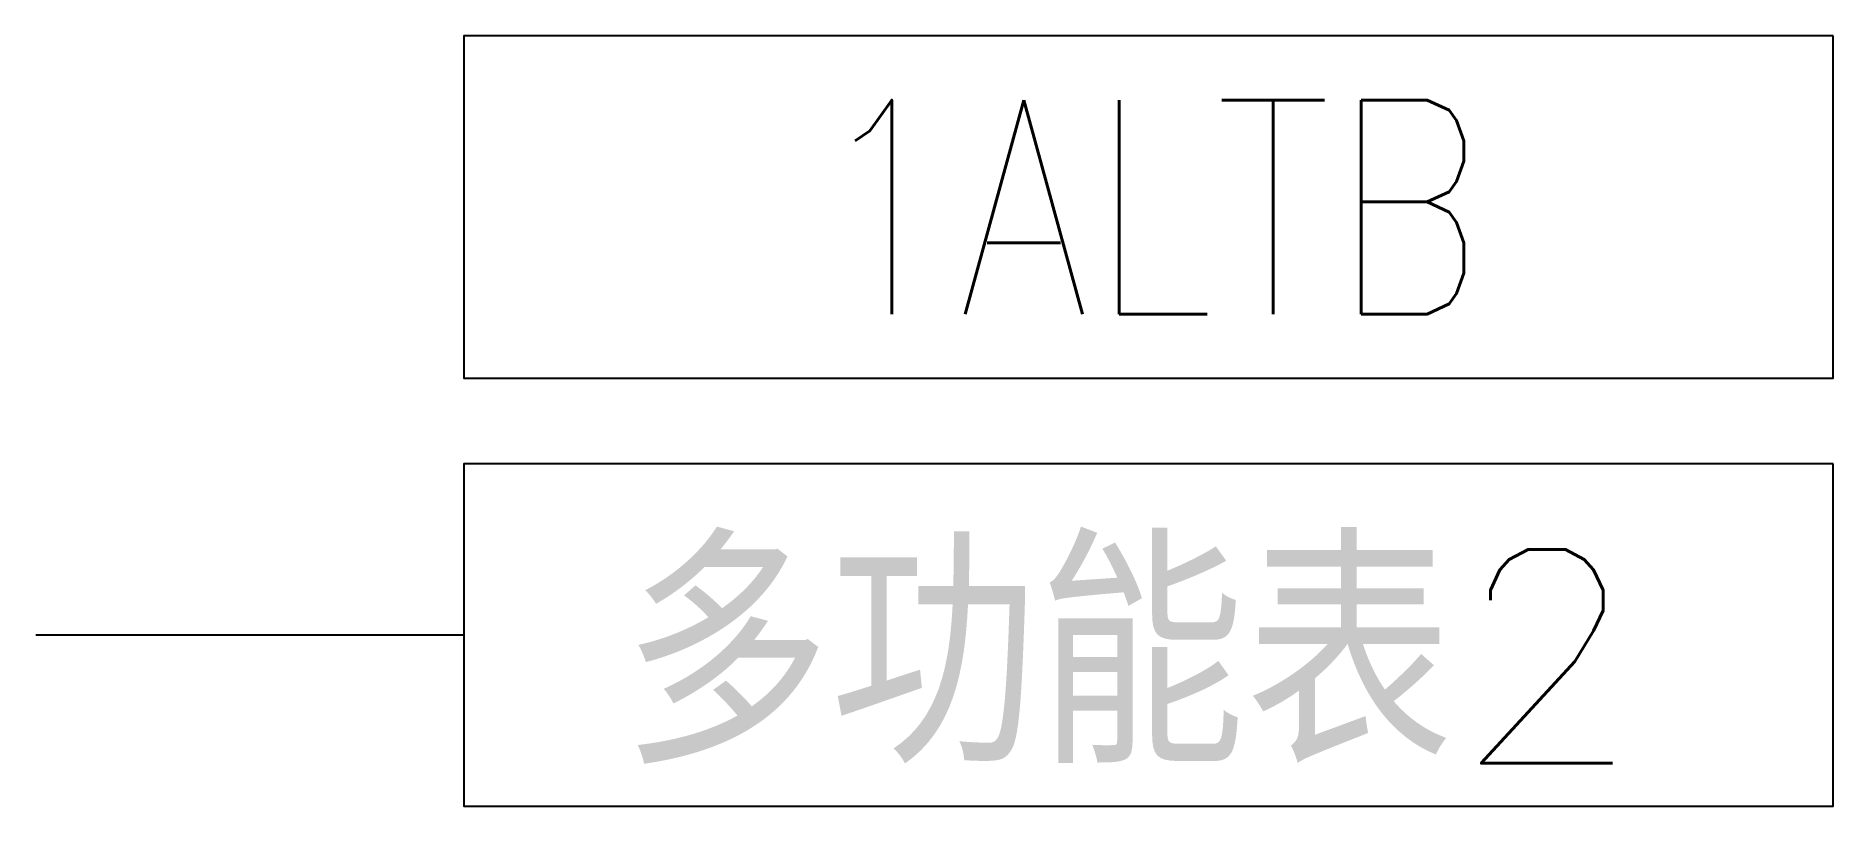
# Model space of a CAD drawing. Header units: millimetres. Extents: x -500 to 1600, y 0 to 900.
import ezdxf
from ezdxf.enums import TextEntityAlignment as Align

# ---------------------------------------------------------------- set-up
doc = ezdxf.new("R2010")
doc.units = ezdxf.units.MM
doc.header["$LTSCALE"] = 1000
doc.header["$MEASUREMENT"] = 0
doc.layers.get('0').update_dxf_attribs({"lineweight": 13})
doc.layers.add('E-ANNO-TEXT', color=7, linetype='Continuous')
doc.styles.get("Standard").update_dxf_attribs({"font": 'tj-romans.shx', "width": 0.8, "bigfont": 'tj-hztxt.shx'})

# ---------------------------------------------------------------- blocks, each defined once
blk = doc.blocks.new('E-配电箱-电力能量监控系统')
at = {"color": 3}
blk.add_lwpolyline([(1600, 900), (0, 900), (0, 500), (1600, 500)], close=True, dxfattribs=at)
at = {"color": 6}
blk.add_lwpolyline([(1600, 400), (0, 400), (0, 0), (1600, 0)], close=True, dxfattribs=at)

msp = doc.modelspace()

# ---------------------------------------------------------------- linework, layer by layer
at = {"layer": 'E-ANNO-TEXT', "linetype": 'ByBlock'}
msp.add_line((-500, 200), (0, 200), dxfattribs=at)

# ---------------------------------------------------------------- block references
at = {"layer": 'E-ANNO-TEXT'}
msp.add_blockref('E-配电箱-电力能量监控系统', (0, 0), dxfattribs=at)

# ---------------------------------------------------------------- texts
at = {"layer": 'E-ANNO-TEXT', "color": 3, "width": 0.8}
msp.add_text('1ALTB', height=250, rotation=360, dxfattribs=at).set_placement((800, 700), align=Align.MIDDLE)
at = {"layer": 'E-ANNO-TEXT', "color": 6, "width": 1.02}
msp.add_text('多功能表2', height=250, rotation=0, dxfattribs=at).set_placement((185, 50), (1375, 50), align=Align.FIT)

doc.saveas('drawing.dxf')
